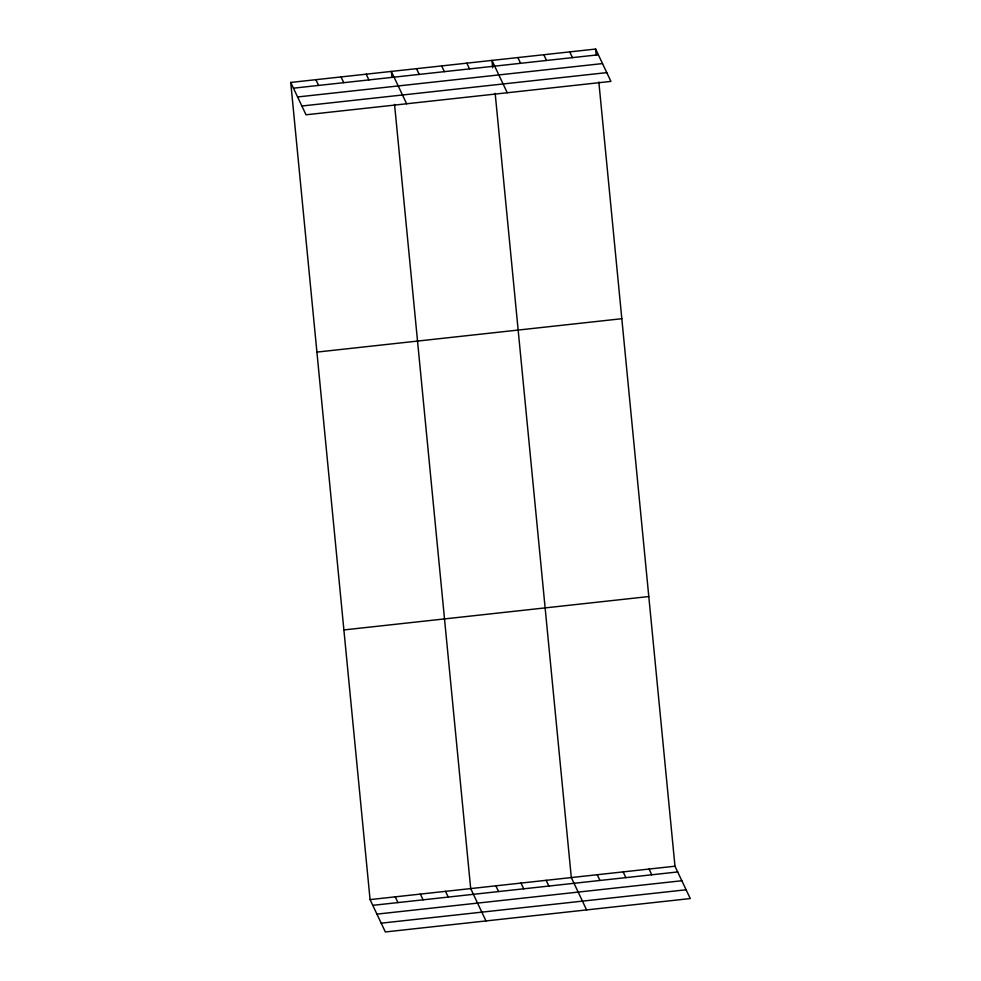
<?xml version="1.0" encoding="UTF-8"?>
<svg xmlns="http://www.w3.org/2000/svg" width="981" height="981" viewBox="0 0 981 981"><rect width="100%" height="100%" fill="white"/><g stroke="black" fill="none" stroke-linecap="round" stroke-linejoin="round"><path stroke-width="1.47" d="M290.732 82.441L595.639 49.05L610.93 81.398L306.023 114.789L290.732 82.441L370.07 899.602L385.361 931.95L690.268 898.559L674.977 866.211L598.839 82.012M293.442 88.18L598.349 54.789M297.599 96.96L602.506 63.581M301.866 106.009L606.773 72.619M316.912 352.093L621.819 318.715M343.89 629.937L648.797 596.546M370.07 899.602L674.977 866.211M372.792 905.34L677.699 871.95M376.937 914.12L681.844 880.742M381.217 923.17L686.124 889.779M569.716 51.883L572.438 57.634M543.805 54.728L546.515 60.466M517.882 57.56L520.592 63.311M507.263 92.754L491.971 60.405L492.695 67.897M466.809 63.152L469.531 68.903M441.658 65.911L444.368 71.65M416.496 68.67L419.218 74.409M406.637 103.778L391.345 71.417L391.934 77.413M366.195 74.176L368.905 79.915M341.032 76.923L343.755 82.674M315.882 79.682L318.604 85.421M649.066 869.043L651.776 874.794M623.143 871.888L625.866 877.627M597.233 874.721L599.943 880.472M586.601 909.914L571.31 877.566L495.172 93.354M546.159 880.313L548.87 886.064M520.997 883.072L523.719 888.811M495.846 885.818L498.556 891.57M485.987 920.938L470.696 888.578L394.546 104.378M445.533 891.337L448.256 897.075M420.383 894.083L423.093 899.835M395.233 896.842L397.943 902.581M595.639 49.05L596.215 55.046"/></g></svg>
